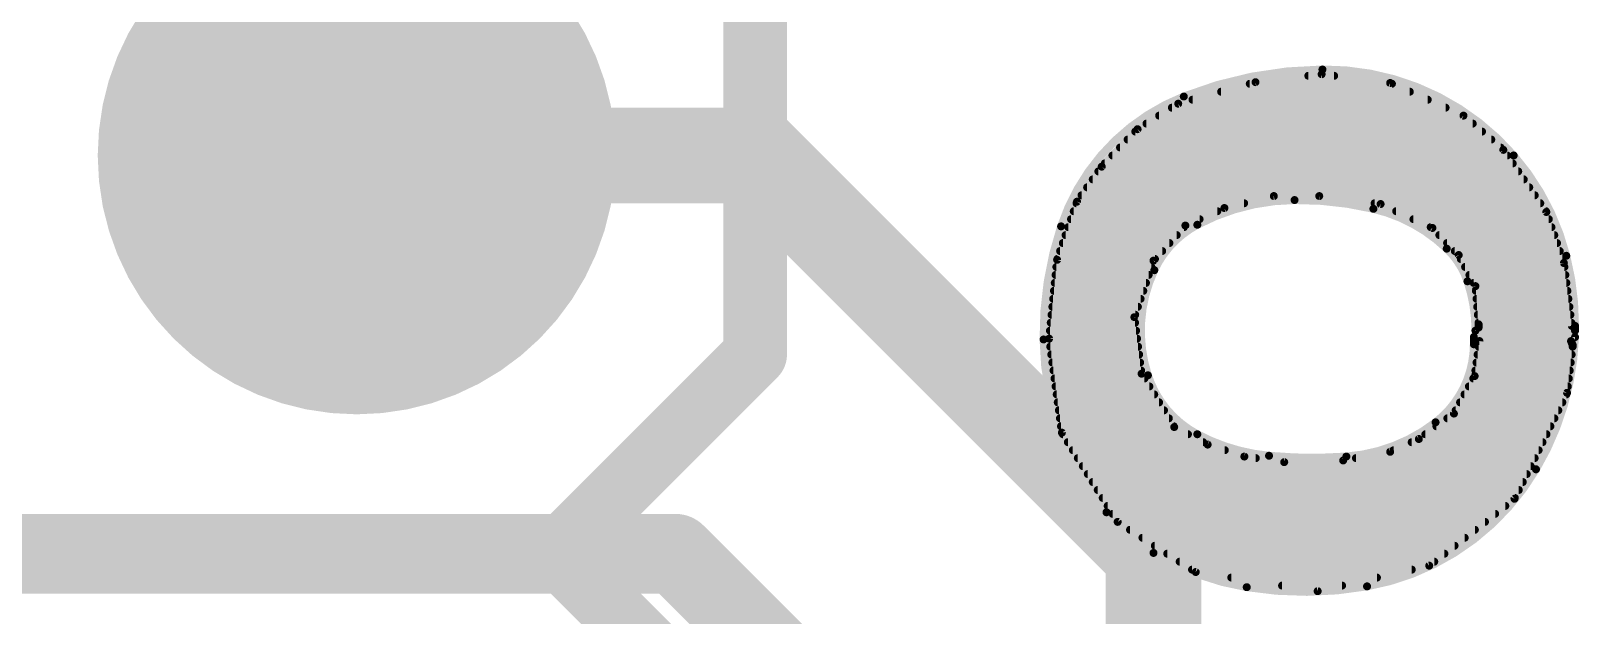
# Model space of a CAD drawing. Extents: x -0.1 to 52.8, y -11.4 to 50.9.
# Drawn here: x 5.312 to 10.246, y 39.174 to 41.037 of the extents above; entities that cross this region are included whole.
import ezdxf

# ---------------------------------------------------------------- set-up
doc = ezdxf.new("R2010")
doc.units = 0
for name, color, linetype in [('1', 12, 'CONTINUOUS'), ('16', 132, 'CONTINUOUS'), ('17', 110, 'CONTINUOUS'), ('21', 41, 'CONTINUOUS'), ('22', 40, 'CONTINUOUS'), ('51', 53, 'CONTINUOUS')]:
    doc.layers.add(name, color=color, linetype=linetype)

# ---------------------------------------------------------------- blocks, each defined once
blk = doc.blocks.new('RECT')
blk.add_solid([(-0.5, -0.5), (0.5, -0.5), (-0.5, 0.5), (0.5, 0.5)])
blk = doc.blocks.new('ROUNDP')
at = {"const_width": 0.5}
blk.add_lwpolyline([(0, -0.25, 1), (0, 0.25, 1), (0, -0.25)], format="xyb", dxfattribs=at)

msp = doc.modelspace()

# ---------------------------------------------------------------- linework, layer by layer
at = {"layer": '1', "const_width": 0.3048}
for points in [[(6.35, 40.64), (7.62, 40.64)], [(7.62, 40.64), (8.89, 39.37)], [(8.89, 39.37), (8.89, 38.1)]]:
    msp.add_lwpolyline(points, dxfattribs=at)
at = {"layer": '1', "const_width": 0.1524}
for points in [[(6.35, 40.7162, 1), (6.35, 40.5638)], [(7.6739, 40.6939, 1), (7.5661, 40.5861)], [(7.62, 40.5638, 1), (7.62, 40.7162)], [(8.9662, 39.37, 1), (8.8138, 39.37)], [(8.8361, 39.3161, 1), (8.9439, 39.4239)]]:
    msp.add_lwpolyline(points, format="xyb", dxfattribs=at)
at = {"layer": '16', "const_width": 0.254}
for points in [[(2.54, 39.37), (7.366, 39.37)], [(7.366, 39.37), (7.874, 38.862)]]:
    msp.add_lwpolyline(points, dxfattribs=at)
at = {"layer": '16', "const_width": 0.127}
for points in [[(7.4109, 39.4149, 1), (7.3211, 39.3251)], [(7.366, 39.3065, 1), (7.366, 39.4335)]]:
    msp.add_lwpolyline(points, format="xyb", dxfattribs=at)
at = {"layer": '21', "const_width": 0.2032}
for points in [[(7.62, 41.275), (7.62, 40.005)], [(7.62, 40.005), (6.985, 39.37)], [(3.175, 39.37), (6.985, 39.37)], [(6.985, 39.37), (7.62, 38.735)]]:
    msp.add_lwpolyline(points, dxfattribs=at)
at = {"layer": '21', "const_width": 0.1016}
for points in [[(7.6559, 39.9691, 1), (7.5841, 40.0409)], [(7.5692, 40.005, 1), (7.6708, 40.005)], [(7.0209, 39.4059, 1), (6.9491, 39.3341)], [(6.9491, 39.4059, 1), (7.0209, 39.3341)], [(6.985, 39.3192, 1), (6.985, 39.4208)]]:
    msp.add_lwpolyline(points, format="xyb", dxfattribs=at)
at = {"layer": '22'}
for points, const_width in [([(9.4285, 40.9143, 0.092), (8.9865, 40.828)], 0.0254), ([(9.4267, 40.9054, 1), (9.4251, 40.8928)], 0.0127), ([(10.0381, 40.64, 0.2195), (9.4285, 40.9143)], 0.0254), ([(9.4284, 40.9206, 1), (9.4286, 40.908)], 0.0127), ([(9.4267, 40.8928, 1), (9.4251, 40.9054)], 0.0127), ([(9.4286, 40.908, 1), (9.4284, 40.9206)], 0.0127), ([(9.1968, 40.8749, 1), (9.1968, 40.8623)], 0.0127), ([(9.2143, 40.88, 1), (9.2159, 40.8674)], 0.0127), ([(9.2168, 40.8676, 1), (9.2134, 40.8798)], 0.0127), ([(9.3836, 40.9004, 1), (9.3836, 40.8877)], 0.0127), ([(9.4657, 40.8877, 1), (9.4657, 40.9004)], 0.0127), ([(9.647, 40.8769, 1), (9.6418, 40.8653)], 0.0127), ([(9.6436, 40.8648, 1), (9.6452, 40.8774)], 0.0127), ([(9.65, 40.8623, 1), (9.65, 40.8749)], 0.0127), ([(8.9865, 40.828, 0.2224), (8.5954, 40.4139)], 0.0254), ([(8.967, 40.8112, 1), (8.9704, 40.799)], 0.0127), ([(8.9721, 40.7997, 1), (8.9653, 40.8105)], 0.0127), ([(8.9842, 40.8339, 1), (8.9888, 40.8221)], 0.0127), ([(8.9888, 40.8221, 1), (8.9842, 40.8339)], 0.0127), ([(9.0143, 40.8242, 1), (9.0143, 40.8115)], 0.0127), ([(9.1056, 40.8496, 1), (9.1056, 40.8369)], 0.0127), ([(9.707, 40.8369, 1), (9.707, 40.8496)], 0.0127), ([(9.7641, 40.8115, 1), (9.7641, 40.8242)], 0.0127), ([(8.908, 40.7734, 1), (8.908, 40.7607)], 0.0127), ([(8.9485, 40.7987, 1), (8.9485, 40.7861)], 0.0127), ([(9.8211, 40.7861, 1), (9.8211, 40.7987)], 0.0127), ([(9.8822, 40.7718, 1), (9.874, 40.7622)], 0.0127), ([(9.8755, 40.7612, 1), (9.8807, 40.7728)], 0.0127), ([(9.8781, 40.7607, 1), (9.8781, 40.7734)], 0.0127), ([(8.8319, 40.7225, 1), (8.8319, 40.7099)], 0.0127), ([(8.8358, 40.7292, 1), (8.8426, 40.7184)], 0.0127), ([(8.8438, 40.7194, 1), (8.8346, 40.7282)], 0.0127), ([(8.8676, 40.748, 1), (8.8676, 40.7353)], 0.0127), ([(9.9076, 40.7353, 1), (9.9076, 40.748)], 0.0127), ([(9.9372, 40.7099, 1), (9.9372, 40.7225)], 0.0127), ([(8.7833, 40.6718, 1), (8.7833, 40.6591)], 0.0127), ([(8.8076, 40.6972, 1), (8.8076, 40.6845)], 0.0127), ([(9.9667, 40.6845, 1), (9.9667, 40.6972)], 0.0127), ([(9.9963, 40.6591, 1), (9.9963, 40.6718)], 0.0127), ([(10.0103, 40.6614, 1), (9.9999, 40.6542)], 0.0127), ([(10.001, 40.653, 1), (10.0092, 40.6626)], 0.0127), ([(8.7203, 40.6088, 1), (8.7295, 40.6)], 0.0127), ([(8.7301, 40.6007, 1), (8.7197, 40.6081)], 0.0127), ([(8.7347, 40.621, 1), (8.7347, 40.6083)], 0.0127), ([(8.759, 40.6463, 1), (8.759, 40.6337)], 0.0127), ([(10.0174, 40.6337, 1), (10.0174, 40.6463)], 0.0127), ([(10.2057, 40.32, 0.1172), (10.0381, 40.64)], 0.0254), ([(10.0429, 40.6442, 1), (10.0333, 40.6358)], 0.0127), ([(10.0333, 40.6358, 1), (10.0429, 40.6442)], 0.0127), ([(10.035, 40.6083, 1), (10.035, 40.621)], 0.0127), ([(8.6963, 40.5701, 1), (8.6963, 40.5575)], 0.0127), ([(8.7142, 40.5956, 1), (8.7142, 40.5829)], 0.0127), ([(10.0526, 40.5829, 1), (10.0526, 40.5956)], 0.0127), ([(10.0702, 40.5575, 1), (10.0702, 40.5701)], 0.0127), ([(8.6605, 40.5194, 1), (8.6605, 40.5067)], 0.0127), ([(8.6784, 40.5448, 1), (8.6784, 40.5321)], 0.0127), ([(9.2735, 40.5168, 1), (9.2735, 40.5042)], 0.0127), ([(9.275, 40.5043, 1), (9.272, 40.5167)], 0.0127), ([(9.4191, 40.5168, 1), (9.4175, 40.5042)], 0.0127), ([(9.4183, 40.5042, 1), (9.4183, 40.5168)], 0.0127), ([(10.0877, 40.5321, 1), (10.0877, 40.5448)], 0.0127), ([(10.1053, 40.5067, 1), (10.1053, 40.5194)], 0.0127), ([(8.6358, 40.4686, 1), (8.6358, 40.4559)], 0.0127), ([(8.6445, 40.4939, 1), (8.6445, 40.4813)], 0.0127), ([(8.641, 40.4964, 1), (8.6514, 40.489)], 0.0127), ([(8.6522, 40.4906, 1), (8.6402, 40.4948)], 0.0127), ([(9.3396, 40.4978, 0.1204), (9.0297, 40.419)], 0.0254), ([(9.0934, 40.4559, 1), (9.0934, 40.4686)], 0.0127), ([(9.1146, 40.4786, 1), (9.1176, 40.4662)], 0.0127), ([(9.1187, 40.4666, 1), (9.1135, 40.4782)], 0.0127), ([(9.1789, 40.4813, 1), (9.1789, 40.4939)], 0.0127), ([(9.591, 40.4698, 0.0602), (9.3396, 40.4978)], 0.0254), ([(9.3395, 40.5041, 1), (9.3397, 40.4915)], 0.0127), ([(9.3397, 40.4915, 1), (9.3395, 40.5041)], 0.0127), ([(9.8247, 40.3428, 0.1342), (9.591, 40.4698)], 0.0254), ([(9.5925, 40.476, 1), (9.5895, 40.4636)], 0.0127), ([(9.5946, 40.4939, 1), (9.5946, 40.4813)], 0.0127), ([(9.5895, 40.4636, 1), (9.5925, 40.476)], 0.0127), ([(9.6166, 40.4909, 1), (9.6112, 40.4793)], 0.0127), ([(9.6131, 40.4788, 1), (9.6147, 40.4914)], 0.0127), ([(9.6635, 40.4686, 1), (9.6635, 40.4559)], 0.0127), ([(10.1229, 40.4813, 1), (10.1229, 40.4939)], 0.0127), ([(10.1482, 40.4618, 1), (10.1362, 40.4576)], 0.0127), ([(10.137, 40.4561, 1), (10.1474, 40.4633)], 0.0127), ([(10.1405, 40.4559, 1), (10.1405, 40.4686)], 0.0127), ([(8.5954, 40.4139, 0.083), (8.5395, 40.0533)], 0.0254), ([(8.5894, 40.4159, 1), (8.6014, 40.4119)], 0.0127), ([(8.6014, 40.4119, 1), (8.5894, 40.4159)], 0.0127), ([(8.6184, 40.4177, 1), (8.6184, 40.4051)], 0.0127), ([(8.6271, 40.4432, 1), (8.6271, 40.4305)], 0.0127), ([(9.0297, 40.419, 0.1633), (8.8925, 40.2742)], 0.0254), ([(8.989, 40.4223, 1), (8.9942, 40.4107)], 0.0127), ([(8.9963, 40.4122, 1), (8.9869, 40.4208)], 0.0127), ([(8.987, 40.4051, 1), (8.987, 40.4177)], 0.0127), ([(9.0267, 40.4246, 1), (9.0327, 40.4134)], 0.0127), ([(9.0327, 40.4134, 1), (9.0267, 40.4246)], 0.0127), ([(9.0368, 40.4305, 1), (9.0368, 40.4432)], 0.0127), ([(9.7186, 40.4432, 1), (9.7186, 40.4305)], 0.0127), ([(9.7736, 40.4177, 1), (9.7736, 40.4051)], 0.0127), ([(9.7836, 40.4133, 1), (9.7744, 40.4045)], 0.0127), ([(9.7763, 40.4031, 1), (9.7817, 40.4147)], 0.0127), ([(10.1501, 40.4305, 1), (10.1501, 40.4432)], 0.0127), ([(10.1588, 40.4051, 1), (10.1588, 40.4177)], 0.0127), ([(8.601, 40.367, 1), (8.601, 40.3543)], 0.0127), ([(8.6097, 40.3924, 1), (8.6097, 40.3797)], 0.0127), ([(8.9408, 40.3543, 1), (8.9408, 40.367)], 0.0127), ([(8.9639, 40.3797, 1), (8.9639, 40.3924)], 0.0127), ([(9.8012, 40.3924, 1), (9.8012, 40.3797)], 0.0127), ([(9.8258, 40.367, 1), (9.8258, 40.3543)], 0.0127), ([(10.1675, 40.3797, 1), (10.1675, 40.3924)], 0.0127), ([(10.1763, 40.3543, 1), (10.1763, 40.367)], 0.0127), ([(8.589, 40.3067, 1), (8.5764, 40.3079)], 0.0127), ([(8.5836, 40.3162, 1), (8.5836, 40.3035)], 0.0127), ([(8.5923, 40.3415, 1), (8.5923, 40.3289)], 0.0127), ([(8.896, 40.3027, 1), (8.884, 40.3067)], 0.0127), ([(8.8946, 40.3035, 1), (8.8946, 40.3162)], 0.0127), ([(8.9177, 40.3289, 1), (8.9177, 40.3415)], 0.0127), ([(9.8908, 40.2387, 0.1209), (9.8247, 40.3428)], 0.0254), ([(9.8291, 40.3474, 1), (9.8203, 40.3382)], 0.0127), ([(9.8203, 40.3382, 1), (9.8291, 40.3474)], 0.0127), ([(9.8505, 40.3415, 1), (9.8505, 40.3289)], 0.0127), ([(9.8684, 40.3255, 1), (9.8572, 40.3195)], 0.0127), ([(9.8582, 40.3181, 1), (9.8674, 40.3269)], 0.0127), ([(9.8696, 40.3162, 1), (9.8696, 40.3035)], 0.0127), ([(10.185, 40.3289, 1), (10.185, 40.3415)], 0.0127), ([(10.1937, 40.3035, 1), (10.1937, 40.3162)], 0.0127), ([(10.2119, 40.3216, 1), (10.1995, 40.3184)], 0.0127), ([(10.2337, 40.0964, 0.0624), (10.2057, 40.32)], 0.0254), ([(10.1995, 40.3184, 1), (10.2119, 40.3216)], 0.0127), ([(8.5778, 40.2653, 1), (8.5778, 40.2527)], 0.0127), ([(8.5804, 40.2908, 1), (8.5804, 40.2781)], 0.0127), ([(8.5767, 40.3094, 1), (8.5887, 40.3052)], 0.0127), ([(8.8925, 40.2742, 0.1897), (8.8722, 39.939)], 0.0254), ([(8.8745, 40.2527, 1), (8.8745, 40.2653)], 0.0127), ([(8.8831, 40.2781, 1), (8.8831, 40.2908)], 0.0127), ([(8.8853, 40.309, 1), (8.8947, 40.3004)], 0.0127), ([(8.8867, 40.2769, 1), (8.8983, 40.2715)], 0.0127), ([(8.8983, 40.2715, 1), (8.8867, 40.2769)], 0.0127), ([(9.8833, 40.2908, 1), (9.8833, 40.2781)], 0.0127), ([(9.897, 40.2653, 1), (9.897, 40.2527)], 0.0127), ([(10.2044, 40.2979, 1), (10.1918, 40.2963)], 0.0127), ([(10.1921, 40.295, 1), (10.2041, 40.2992)], 0.0127), ([(10.1997, 40.2781, 1), (10.1997, 40.2908)], 0.0127), ([(10.2029, 40.2527, 1), (10.2029, 40.2653)], 0.0127), ([(8.5727, 40.2146, 1), (8.5727, 40.2019)], 0.0127), ([(8.5753, 40.24, 1), (8.5753, 40.2273)], 0.0127), ([(8.8574, 40.2019, 1), (8.8574, 40.2146)], 0.0127), ([(8.8659, 40.2273, 1), (8.8659, 40.24)], 0.0127), ([(9.9162, 40.0812, 0.0828), (9.8908, 40.2387)], 0.0254), ([(9.8968, 40.2407, 1), (9.8848, 40.2367)], 0.0127), ([(9.8848, 40.2367, 1), (9.8968, 40.2407)], 0.0127), ([(9.9107, 40.24, 1), (9.9107, 40.2273)], 0.0127), ([(9.9225, 40.2239, 1), (9.9099, 40.2229)], 0.0127), ([(9.9106, 40.2204, 1), (9.9218, 40.2264)], 0.0127), ([(9.9175, 40.2146, 1), (9.9175, 40.2019)], 0.0127), ([(10.2061, 40.2273, 1), (10.2061, 40.24)], 0.0127), ([(10.2094, 40.2019, 1), (10.2094, 40.2146)], 0.0127), ([(8.5676, 40.1638, 1), (8.5676, 40.1511)], 0.0127), ([(8.5701, 40.1891, 1), (8.5701, 40.1765)], 0.0127), ([(8.8402, 40.1511, 1), (8.8402, 40.1638)], 0.0127), ([(8.8488, 40.1765, 1), (8.8488, 40.1891)], 0.0127), ([(9.9196, 40.1891, 1), (9.9196, 40.1765)], 0.0127), ([(9.9217, 40.1638, 1), (9.9217, 40.1511)], 0.0127), ([(10.2126, 40.1765, 1), (10.2126, 40.1891)], 0.0127), ([(10.2158, 40.1511, 1), (10.2158, 40.1638)], 0.0127), ([(8.565, 40.1384, 1), (8.565, 40.1257)], 0.0127), ([(8.8353, 40.1252, 1), (8.8227, 40.1236)], 0.0127), ([(8.823, 40.1264, 1), (8.835, 40.1224)], 0.0127), ([(8.8316, 40.1257, 1), (8.8316, 40.1384)], 0.0127), ([(9.9238, 40.1384, 1), (9.9238, 40.1257)], 0.0127), ([(10.219, 40.1257, 1), (10.219, 40.1384)], 0.0127), ([(8.5599, 40.0876, 1), (8.5599, 40.0749)], 0.0127), ([(8.5624, 40.1129, 1), (8.5624, 40.1003)], 0.0127), ([(8.8313, 40.1003, 1), (8.8313, 40.1129)], 0.0127), ([(8.8345, 40.0749, 1), (8.8345, 40.0876)], 0.0127), ([(9.9111, 40.0673, 1), (9.9111, 40.0546)], 0.0127), ([(9.9175, 40.0609, 1), (9.9048, 40.0609)], 0.0127), ([(9.9162, 40.0876, 1), (9.9162, 40.0749)], 0.0127), ([(9.9099, 40.0812, 1), (9.9225, 40.0812)], 0.0127), ([(9.9259, 40.1129, 1), (9.9259, 40.1003)], 0.0127), ([(9.9327, 40.1015, 1), (9.92, 40.1015)], 0.0127), ([(9.9262, 40.0977, 1), (9.9264, 40.0851)], 0.0127), ([(9.92, 40.0914, 1), (9.9327, 40.0914)], 0.0127), ([(9.92, 40.101, 1), (9.9326, 40.102)], 0.0127), ([(10.1092, 39.6392, 0.1246), (10.2337, 40.0609)], 0.0254), ([(10.2172, 40.0956, 1), (10.2298, 40.0972)], 0.0127), ([(10.2222, 40.1003, 1), (10.2222, 40.1129)], 0.0127), ([(10.2236, 40.0901, 1), (10.2234, 40.1027)], 0.0127), ([(10.2401, 40.0964, 1), (10.2274, 40.0964)], 0.0127), ([(10.2274, 40.0964, 1), (10.2401, 40.0964)], 0.0127), ([(10.2274, 40.0812, 1), (10.2401, 40.0812)], 0.0127), ([(10.24, 40.0607, 1), (10.2274, 40.0611)], 0.0127), ([(10.2337, 40.0749, 1), (10.2337, 40.0876)], 0.0127), ([(10.2337, 40.0546, 1), (10.2337, 40.0673)], 0.0127), ([(8.5395, 40.0533, 0.1703), (8.7401, 39.5021)], 0.0254), ([(8.5458, 40.0534, 1), (8.5332, 40.0532)], 0.0127), ([(8.5332, 40.0532, 1), (8.5458, 40.0534)], 0.0127), ([(8.5636, 40.0567, 1), (8.551, 40.0549)], 0.0127), ([(8.5573, 40.0622, 1), (8.5573, 40.0495)], 0.0127), ([(8.551, 40.0564, 1), (8.5636, 40.0552)], 0.0127), ([(8.5607, 40.0367, 1), (8.5607, 40.0241)], 0.0127), ([(8.8377, 40.0495, 1), (8.8377, 40.0622)], 0.0127), ([(8.8409, 40.0241, 1), (8.8409, 40.0367)], 0.0127), ([(9.7892, 39.7891, 0.2316), (9.9111, 40.038)], 0.0254), ([(9.9048, 40.038, 1), (9.9175, 40.038)], 0.0127), ([(9.9174, 40.038, 1), (9.9048, 40.038)], 0.0127), ([(9.9265, 40.0367, 1), (9.9265, 40.0241)], 0.0127), ([(9.9352, 40.0473, 1), (9.9226, 40.0491)], 0.0127), ([(9.9289, 40.0545, 1), (9.9289, 40.0419)], 0.0127), ([(10.2269, 40.0505, 1), (10.2151, 40.0459)], 0.0127), ([(10.2324, 40.0355, 1), (10.2197, 40.0355)], 0.0127), ([(10.2323, 40.0296, 1), (10.2197, 40.0312)], 0.0127), ([(10.2197, 40.0304, 1), (10.2324, 40.0304)], 0.0127), ([(10.2201, 40.0332, 1), (10.2319, 40.0378)], 0.0127), ([(10.221, 40.0419, 1), (10.221, 40.0545)], 0.0127), ([(10.226, 40.0241, 1), (10.226, 40.0367)], 0.0127), ([(8.5642, 40.0114, 1), (8.5642, 39.9987)], 0.0127), ([(8.5676, 39.986, 1), (8.5676, 39.9733)], 0.0127), ([(8.8442, 39.9987, 1), (8.8442, 40.0114)], 0.0127), ([(8.8474, 39.9733, 1), (8.8474, 39.986)], 0.0127), ([(9.9195, 39.986, 1), (9.9195, 39.9733)], 0.0127), ([(9.923, 40.0114, 1), (9.923, 39.9987)], 0.0127), ([(10.2199, 39.9733, 1), (10.2199, 39.986)], 0.0127), ([(10.2229, 39.9987, 1), (10.2229, 40.0114)], 0.0127), ([(8.5711, 39.9605, 1), (8.5711, 39.9479)], 0.0127), ([(8.5745, 39.9352, 1), (8.5745, 39.9225)], 0.0127), ([(8.8573, 39.9473, 1), (8.8465, 39.9407)], 0.0127), ([(8.8456, 39.9432, 1), (8.8582, 39.9448)], 0.0127), ([(8.8506, 39.9479, 1), (8.8506, 39.9605)], 0.0127), ([(8.8612, 39.9225, 1), (8.8612, 39.9352)], 0.0127), ([(8.8722, 39.939, 0.1942), (9.0297, 39.751)], 0.0254), ([(8.8782, 39.941, 1), (8.8662, 39.937)], 0.0127), ([(8.8662, 39.937, 1), (8.8782, 39.941)], 0.0127), ([(9.9094, 39.9352, 1), (9.9094, 39.9225)], 0.0127), ([(9.9073, 39.9373, 1), (9.9199, 39.9355)], 0.0127), ([(9.9192, 39.9333, 1), (9.908, 39.9395)], 0.0127), ([(9.916, 39.9605, 1), (9.916, 39.9479)], 0.0127), ([(10.2138, 39.9225, 1), (10.2138, 39.9352)], 0.0127), ([(10.2168, 39.9479, 1), (10.2168, 39.9605)], 0.0127), ([(8.5779, 39.9098, 1), (8.5779, 39.8971)], 0.0127), ([(8.5814, 39.8843, 1), (8.5814, 39.8717)], 0.0127), ([(8.8768, 39.8971, 1), (8.8768, 39.9098)], 0.0127), ([(8.8923, 39.8717, 1), (8.8923, 39.8843)], 0.0127), ([(9.8813, 39.8843, 1), (9.8813, 39.8717)], 0.0127), ([(9.8954, 39.9098, 1), (9.8954, 39.8971)], 0.0127), ([(10.202, 39.8839, 1), (10.2146, 39.8823)], 0.0127), ([(10.214, 39.8803, 1), (10.2026, 39.8859)], 0.0127), ([(10.2058, 39.8717, 1), (10.2058, 39.8843)], 0.0127), ([(10.2107, 39.8971, 1), (10.2107, 39.9098)], 0.0127), ([(8.5848, 39.859, 1), (8.5848, 39.8463)], 0.0127), ([(8.5883, 39.8336, 1), (8.5883, 39.8209)], 0.0127), ([(8.9078, 39.8463, 1), (8.9078, 39.859)], 0.0127), ([(8.9234, 39.8209, 1), (8.9234, 39.8336)], 0.0127), ([(9.842, 39.8201, 1), (9.8532, 39.8139)], 0.0127), ([(9.8513, 39.8119, 1), (9.8439, 39.8221)], 0.0127), ([(9.8532, 39.8336, 1), (9.8532, 39.8209)], 0.0127), ([(9.8673, 39.859, 1), (9.8673, 39.8463)], 0.0127), ([(10.1805, 39.8209, 1), (10.1805, 39.8336)], 0.0127), ([(10.1932, 39.8463, 1), (10.1932, 39.859)], 0.0127), ([(8.5917, 39.8081, 1), (8.5917, 39.7955)], 0.0127), ([(8.5951, 39.7828, 1), (8.5951, 39.7701)], 0.0127), ([(8.9389, 39.7955, 1), (8.9389, 39.8081)], 0.0127), ([(8.9589, 39.7795, 1), (8.9531, 39.7683)], 0.0127), ([(8.9506, 39.7706, 1), (8.9614, 39.7772)], 0.0127), ([(8.9545, 39.7701, 1), (8.9545, 39.7828)], 0.0127), ([(9.5047, 39.6799, 0.1478), (9.7892, 39.7891)], 0.0254), ([(9.7853, 39.7941, 1), (9.7931, 39.7841)], 0.0127), ([(9.7931, 39.7841, 1), (9.7853, 39.7941)], 0.0127), ([(9.7917, 39.7828, 1), (9.7917, 39.7701)], 0.0127), ([(9.8267, 39.8081, 1), (9.8267, 39.7955)], 0.0127), ([(10.1553, 39.7701, 1), (10.1553, 39.7828)], 0.0127), ([(10.1679, 39.7955, 1), (10.1679, 39.8081)], 0.0127), ([(8.6033, 39.7595, 1), (8.5925, 39.7527)], 0.0127), ([(8.5916, 39.7552, 1), (8.6042, 39.757)], 0.0127), ([(8.6011, 39.7574, 1), (8.6011, 39.7447)], 0.0127), ([(8.617, 39.7319, 1), (8.617, 39.7193)], 0.0127), ([(8.9997, 39.7447, 1), (8.9997, 39.7574)], 0.0127), ([(9.0297, 39.751, 0.0995), (9.2583, 39.6824)], 0.0254), ([(9.0327, 39.7566, 1), (9.0267, 39.7454)], 0.0127), ([(9.0267, 39.7454, 1), (9.0327, 39.7566)], 0.0127), ([(9.0482, 39.7193, 1), (9.0482, 39.7319)], 0.0127), ([(9.0647, 39.724, 1), (9.0607, 39.712)], 0.0127), ([(9.0598, 39.7124, 1), (9.0656, 39.7236)], 0.0127), ([(9.7129, 39.7319, 1), (9.7129, 39.7193)], 0.0127), ([(9.7321, 39.7409, 1), (9.7395, 39.7307)], 0.0127), ([(9.7384, 39.73, 1), (9.7332, 39.7416)], 0.0127), ([(9.7567, 39.7574, 1), (9.7567, 39.7447)], 0.0127), ([(10.1301, 39.7193, 1), (10.1301, 39.7319)], 0.0127), ([(10.1427, 39.7447, 1), (10.1427, 39.7574)], 0.0127), ([(8.6328, 39.7066, 1), (8.6328, 39.6939)], 0.0127), ([(8.6487, 39.6812, 1), (8.6487, 39.6685)], 0.0127), ([(9.1173, 39.6939, 1), (9.1173, 39.7066)], 0.0127), ([(9.1805, 39.6862, 1), (9.1787, 39.6736)], 0.0127), ([(9.1776, 39.6739, 1), (9.1816, 39.6859)], 0.0127), ([(9.216, 39.6685, 1), (9.216, 39.6812)], 0.0127), ([(9.2583, 39.6824, 0.0416), (9.5047, 39.6799)], 0.0254), ([(9.2589, 39.6887, 1), (9.2577, 39.6761)], 0.0127), ([(9.2577, 39.6761, 1), (9.2589, 39.6887)], 0.0127), ([(9.4933, 39.6734, 1), (9.4957, 39.661)], 0.0127), ([(9.4947, 39.6609, 1), (9.4943, 39.6735)], 0.0127), ([(9.5042, 39.6862, 1), (9.5052, 39.6736)], 0.0127), ([(9.5052, 39.6736, 1), (9.5042, 39.6862)], 0.0127), ([(9.5353, 39.6812, 1), (9.5353, 39.6685)], 0.0127), ([(9.6418, 39.7009, 1), (9.647, 39.6893)], 0.0127), ([(9.6456, 39.6889, 1), (9.6432, 39.7013)], 0.0127), ([(9.6559, 39.7066, 1), (9.6559, 39.6939)], 0.0127), ([(10.1049, 39.6685, 1), (10.1049, 39.6812)], 0.0127), ([(10.1175, 39.6939, 1), (10.1175, 39.7066)], 0.0127), ([(8.6646, 39.6557, 1), (8.6646, 39.6431)], 0.0127), ([(8.6805, 39.6303, 1), (8.6805, 39.6177)], 0.0127), ([(9.3064, 39.6684, 1), (9.3068, 39.6558)], 0.0127), ([(9.3057, 39.6558, 1), (9.3075, 39.6684)], 0.0127), ([(9.5707, 39.2659, 0.2183), (10.1092, 39.6392)], 0.0254), ([(10.0797, 39.6177, 1), (10.0797, 39.6303)], 0.0127), ([(10.0923, 39.6431, 1), (10.0923, 39.6557)], 0.0127), ([(10.1037, 39.6424, 1), (10.1147, 39.636)], 0.0127), ([(10.1147, 39.636, 1), (10.1037, 39.6424)], 0.0127), ([(8.6963, 39.605, 1), (8.6963, 39.5923)], 0.0127), ([(8.7122, 39.5795, 1), (8.7122, 39.5669)], 0.0127), ([(10.0545, 39.5669, 1), (10.0545, 39.5795)], 0.0127), ([(10.0671, 39.5923, 1), (10.0671, 39.605)], 0.0127), ([(8.7281, 39.5541, 1), (8.7281, 39.5415)], 0.0127), ([(8.7439, 39.5288, 1), (8.7439, 39.5161)], 0.0127), ([(10.0114, 39.5161, 1), (10.0114, 39.5288)], 0.0127), ([(10.0349, 39.5481, 1), (10.0463, 39.5425)], 0.0127), ([(10.0445, 39.5403, 1), (10.0367, 39.5503)], 0.0127), ([(10.0418, 39.5415, 1), (10.0418, 39.5541)], 0.0127), ([(8.7401, 39.5021, 0.0859), (8.89, 39.3725)], 0.0254), ([(8.745, 39.5061, 1), (8.7352, 39.4981)], 0.0127), ([(8.7352, 39.4981, 1), (8.745, 39.5061)], 0.0127), ([(8.7598, 39.5033, 1), (8.7598, 39.4907)], 0.0127), ([(8.7791, 39.4769, 1), (8.7723, 39.4663)], 0.0127), ([(8.7757, 39.4779, 1), (8.7757, 39.4653)], 0.0127), ([(8.7703, 39.4682, 1), (8.7811, 39.475)], 0.0127), ([(9.9467, 39.4653, 1), (9.9467, 39.4779)], 0.0127), ([(9.9791, 39.4907, 1), (9.9791, 39.5033)], 0.0127), ([(8.8152, 39.4526, 1), (8.8152, 39.4399)], 0.0127), ([(8.8547, 39.4271, 1), (8.8547, 39.4145)], 0.0127), ([(9.882, 39.4145, 1), (9.882, 39.4271)], 0.0127), ([(9.9144, 39.4399, 1), (9.9144, 39.4526)], 0.0127), ([(8.89, 39.3725, 0.0949), (9.1872, 39.2633)], 0.0254), ([(8.8933, 39.3779, 1), (8.8867, 39.3671)], 0.0127), ([(8.8867, 39.3671, 1), (8.8933, 39.3779)], 0.0127), ([(8.8942, 39.4017, 1), (8.8942, 39.3891)], 0.0127), ([(8.9337, 39.3764, 1), (8.9337, 39.3637)], 0.0127), ([(9.8173, 39.3637, 1), (9.8173, 39.3764)], 0.0127), ([(9.8497, 39.3891, 1), (9.8497, 39.4017)], 0.0127), ([(8.9733, 39.3509, 1), (8.9733, 39.3383)], 0.0127), ([(9.0128, 39.3255, 1), (9.0128, 39.3129)], 0.0127), ([(9.7133, 39.3129, 1), (9.7133, 39.3255)], 0.0127), ([(9.7649, 39.3369, 1), (9.7727, 39.3269)], 0.0127), ([(9.7702, 39.3257, 1), (9.7674, 39.3381)], 0.0127), ([(9.785, 39.3383, 1), (9.785, 39.3509)], 0.0127), ([(9.0256, 39.3179, 1), (9.0236, 39.3053)], 0.0127), ([(9.0212, 39.3063, 1), (9.028, 39.3169)], 0.0127), ([(9.138, 39.3002, 1), (9.138, 39.2875)], 0.0127), ([(9.2998, 39.2747, 1), (9.2998, 39.2621)], 0.0127), ([(9.4911, 39.2621, 1), (9.4911, 39.2747)], 0.0127), ([(9.6022, 39.2875, 1), (9.6022, 39.3002)], 0.0127), ([(9.1872, 39.2633, 0.0851), (9.5707, 39.2659)], 0.0254), ([(9.1882, 39.2696, 1), (9.1862, 39.257)], 0.0127), ([(9.1862, 39.257, 1), (9.1882, 39.2696)], 0.0127), ([(9.4118, 39.2568, 1), (9.4146, 39.2444)], 0.0127), ([(9.4122, 39.2443, 1), (9.4142, 39.2569)], 0.0127), ([(9.5696, 39.2722, 1), (9.5718, 39.2596)], 0.0127), ([(9.5718, 39.2596, 1), (9.5696, 39.2722)], 0.0127)]:
    msp.add_lwpolyline(points, format="xyb", dxfattribs=dict(at, const_width=const_width))
at = {"layer": '22', "const_width": 0.0254}
for points in [[(9.4259, 40.8991), (9.2151, 40.8737)], [(9.6444, 40.8711), (9.4259, 40.8991)], [(9.2151, 40.8737), (8.9687, 40.8051)], [(9.1968, 40.8686), (9.65, 40.8686)], [(9.3836, 40.894), (9.4657, 40.894)], [(9.8781, 40.767), (9.6444, 40.8711)], [(8.9687, 40.8051), (8.8392, 40.7238)], [(9.0143, 40.8178), (9.7641, 40.8178)], [(9.1056, 40.8432), (9.707, 40.8432)], [(8.908, 40.767), (9.8781, 40.767)], [(8.9485, 40.7924), (9.8211, 40.7924)], [(10.0051, 40.6578), (9.8781, 40.767)], [(8.8392, 40.7238), (8.7249, 40.6044)], [(8.8319, 40.7162), (9.9372, 40.7162)], [(8.8676, 40.7416), (9.9076, 40.7416)], [(8.7833, 40.6654), (9.9963, 40.6654)], [(8.8076, 40.6908), (9.9667, 40.6908)], [(10.1422, 40.4597), (10.0051, 40.6578)], [(8.7249, 40.6044), (8.6462, 40.4927)], [(8.7347, 40.6146), (10.035, 40.6146)], [(8.759, 40.64), (10.0174, 40.64)], [(8.6963, 40.5638), (10.0702, 40.5638)], [(8.7142, 40.5892), (10.0526, 40.5892)], [(8.6605, 40.513), (10.1053, 40.513)], [(8.6784, 40.5384), (10.0877, 40.5384)], [(9.1161, 40.4724), (9.2735, 40.5105)], [(9.2735, 40.5105), (9.4183, 40.5105)], [(9.4183, 40.5105), (9.6139, 40.4851)], [(8.6462, 40.4927), (8.5827, 40.3073)], [(8.6358, 40.4622), (9.0934, 40.4622)], [(8.6445, 40.4876), (9.1789, 40.4876)], [(8.9916, 40.4165), (9.1161, 40.4724)], [(9.5946, 40.4876), (10.1229, 40.4876)], [(9.6139, 40.4851), (9.779, 40.4089)], [(9.6635, 40.4622), (10.1405, 40.4622)], [(10.1981, 40.2971), (10.1422, 40.4597)], [(8.6184, 40.4114), (8.987, 40.4114)], [(8.6271, 40.4368), (9.0368, 40.4368)], [(8.89, 40.3047), (8.9916, 40.4165)], [(9.7186, 40.4368), (10.1501, 40.4368)], [(9.7736, 40.4114), (10.1588, 40.4114)], [(9.779, 40.4089), (9.8628, 40.3225)], [(8.601, 40.3606), (8.9408, 40.3606)], [(8.6097, 40.386), (8.9639, 40.386)], [(9.8012, 40.386), (10.1675, 40.386)], [(9.8258, 40.3606), (10.1763, 40.3606)], [(8.5827, 40.3073), (8.5573, 40.0558)], [(8.5836, 40.3098), (8.8946, 40.3098)], [(8.5923, 40.3352), (8.9177, 40.3352)], [(8.829, 40.1244), (8.89, 40.3047)], [(9.8505, 40.3352), (10.185, 40.3352)], [(9.8628, 40.3225), (9.9162, 40.2234)], [(9.8696, 40.3098), (10.1937, 40.3098)], [(8.5778, 40.259), (8.8745, 40.259)], [(8.5804, 40.2844), (8.8831, 40.2844)], [(9.8833, 40.2844), (10.1997, 40.2844)], [(9.897, 40.259), (10.2029, 40.259)], [(10.2235, 40.0964), (10.1981, 40.2971)], [(8.5727, 40.2082), (8.8574, 40.2082)], [(8.5753, 40.2336), (8.8659, 40.2336)], [(9.9107, 40.2336), (10.2061, 40.2336)], [(9.9162, 40.2234), (9.9263, 40.1015)], [(9.9175, 40.2082), (10.2094, 40.2082)], [(8.5676, 40.1574), (8.8402, 40.1574)], [(8.5701, 40.1828), (8.8488, 40.1828)], [(9.9196, 40.1828), (10.2126, 40.1828)], [(9.9217, 40.1574), (10.2158, 40.1574)], [(8.565, 40.132), (8.8316, 40.132)], [(8.8519, 39.944), (8.829, 40.1244)], [(9.9238, 40.132), (10.219, 40.132)], [(8.5599, 40.0812), (8.8345, 40.0812)], [(8.5624, 40.1066), (8.8313, 40.1066)], [(10.2337, 40.0609), (9.9111, 40.0609)], [(9.9111, 40.0609), (9.9111, 40.038)], [(9.9162, 40.0812), (10.2337, 40.0812)], [(9.9259, 40.1066), (10.2222, 40.1066)], [(9.9263, 40.1015), (9.9263, 40.0914)], [(9.9263, 40.0914), (10.2235, 40.0964)], [(10.2337, 40.0812), (10.2337, 40.0964)], [(8.5573, 40.0558), (8.5979, 39.7561)], [(8.5573, 40.0558), (8.8377, 40.0558)], [(8.5607, 40.0304), (8.8409, 40.0304)], [(9.9289, 40.0482), (9.9136, 39.9364)], [(9.9265, 40.0304), (10.226, 40.0304)], [(10.221, 40.0482), (9.9289, 40.0482)], [(10.2083, 39.8831), (10.226, 40.0304)], [(10.226, 40.0355), (10.221, 40.0482)], [(10.226, 40.0304), (10.226, 40.0355)], [(8.5642, 40.005), (8.8442, 40.005)], [(8.5676, 39.9796), (8.8474, 39.9796)], [(9.9195, 39.9796), (10.2199, 39.9796)], [(9.923, 40.005), (10.2229, 40.005)], [(8.5711, 39.9542), (8.8506, 39.9542)], [(8.5745, 39.9288), (8.8612, 39.9288)], [(8.956, 39.7739), (8.8519, 39.944)], [(9.9136, 39.9364), (9.8476, 39.817)], [(9.9094, 39.9288), (10.2138, 39.9288)], [(9.916, 39.9542), (10.2168, 39.9542)], [(8.5779, 39.9034), (8.8768, 39.9034)], [(8.5814, 39.878), (8.8923, 39.878)], [(9.8813, 39.878), (10.2058, 39.878)], [(9.8954, 39.9034), (10.2107, 39.9034)], [(10.0406, 39.5453), (10.2083, 39.8831)], [(8.5848, 39.8526), (8.9078, 39.8526)], [(8.5883, 39.8272), (8.9234, 39.8272)], [(9.8476, 39.817), (9.7358, 39.7358)], [(9.8532, 39.8272), (10.1805, 39.8272)], [(9.8673, 39.8526), (10.1932, 39.8526)], [(8.5917, 39.8018), (8.9389, 39.8018)], [(8.5951, 39.7764), (8.9545, 39.7764)], [(9.0627, 39.718), (8.956, 39.7739)], [(9.7917, 39.7764), (10.1553, 39.7764)], [(9.8267, 39.8018), (10.1679, 39.8018)], [(8.5979, 39.7561), (8.7757, 39.4716)], [(8.6011, 39.751), (8.9997, 39.751)], [(8.617, 39.7256), (9.0482, 39.7256)], [(9.1796, 39.6799), (9.0627, 39.718)], [(9.7358, 39.7358), (9.6444, 39.6951)], [(9.7129, 39.7256), (10.1301, 39.7256)], [(9.7567, 39.751), (10.1427, 39.751)], [(8.6328, 39.7002), (9.1173, 39.7002)], [(8.6487, 39.6748), (9.216, 39.6748)], [(9.3066, 39.6621), (9.1796, 39.6799)], [(9.4945, 39.6672), (9.3066, 39.6621)], [(9.6444, 39.6951), (9.4945, 39.6672)], [(9.5353, 39.6748), (10.1049, 39.6748)], [(9.6559, 39.7002), (10.1175, 39.7002)], [(8.6646, 39.6494), (10.0923, 39.6494)], [(8.6805, 39.624), (10.0797, 39.624)], [(8.6963, 39.5986), (10.0671, 39.5986)], [(8.7122, 39.5732), (10.0545, 39.5732)], [(8.7281, 39.5478), (10.0418, 39.5478)], [(8.7439, 39.5224), (10.0114, 39.5224)], [(9.7688, 39.3319), (10.0406, 39.5453)], [(8.7598, 39.497), (9.9791, 39.497)], [(8.7757, 39.4716), (9.0246, 39.3116)], [(8.7757, 39.4716), (9.9467, 39.4716)], [(8.8152, 39.4462), (9.9144, 39.4462)], [(8.8547, 39.4208), (9.882, 39.4208)], [(8.8942, 39.3954), (9.8497, 39.3954)], [(8.9337, 39.37), (9.8173, 39.37)], [(8.9733, 39.3446), (9.785, 39.3446)], [(9.0128, 39.3192), (9.7133, 39.3192)], [(9.4132, 39.2506), (9.7688, 39.3319)], [(9.0246, 39.3116), (9.4132, 39.2506)], [(9.138, 39.2938), (9.6022, 39.2938)], [(9.2998, 39.2684), (9.4911, 39.2684)]]:
    msp.add_lwpolyline(points, dxfattribs=at)

# ---------------------------------------------------------------- block references
at = {"layer": '17', "xscale": 1.651, "yscale": 1.651, "rotation": 180}
msp.add_blockref('ROUNDP', (6.35, 40.64), dxfattribs=at)
msp.add_blockref('ROUNDP', (6.35, 40.64), dxfattribs=at)
at = {"layer": '51', "xscale": 0.508, "yscale": 0.508, "rotation": 90}
msp.add_blockref('RECT', (6.35, 40.64), dxfattribs=at)

doc.saveas('drawing.dxf')
